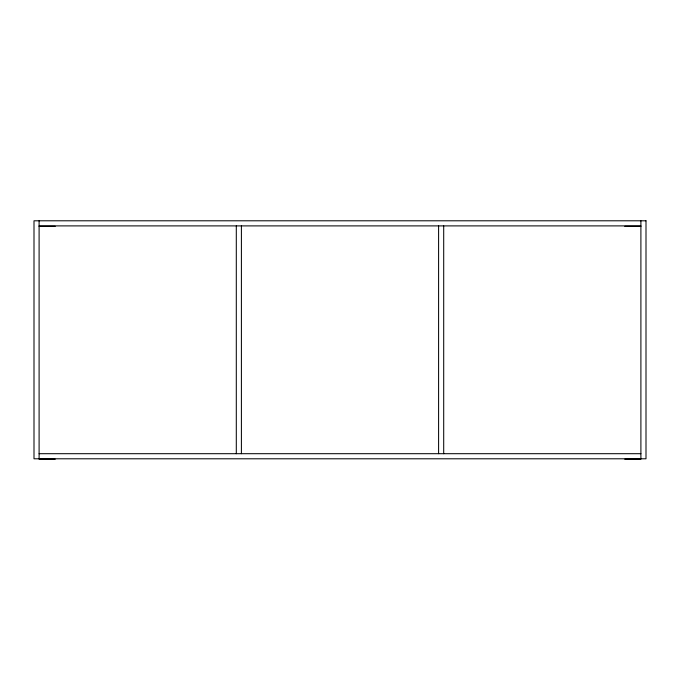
<?xml version="1.0" encoding="UTF-8"?>
<svg xmlns="http://www.w3.org/2000/svg" width="680" height="680" viewBox="0 0 680 680"><rect width="100%" height="100%" fill="white"/><g stroke="black" fill="none" stroke-linecap="round" stroke-linejoin="round"><path stroke-width="1.02" d="M39.1 225.896L640.9 225.896M39.1 226.304L55.25 226.304M624.75 226.304L640.9 226.304M39.1 453.696L640.9 453.696M55.25 459.204L39.1 459.204L39.1 220.796M624.75 459.204L640.9 459.204L640.9 220.796M443.7 225.896L443.7 453.696M438.6 225.896L438.6 453.696M241.4 225.896L241.4 453.696M236.3 225.896L236.3 453.696M646 220.796L34 220.796L34 458.796L646 458.796L646 220.796"/></g></svg>
